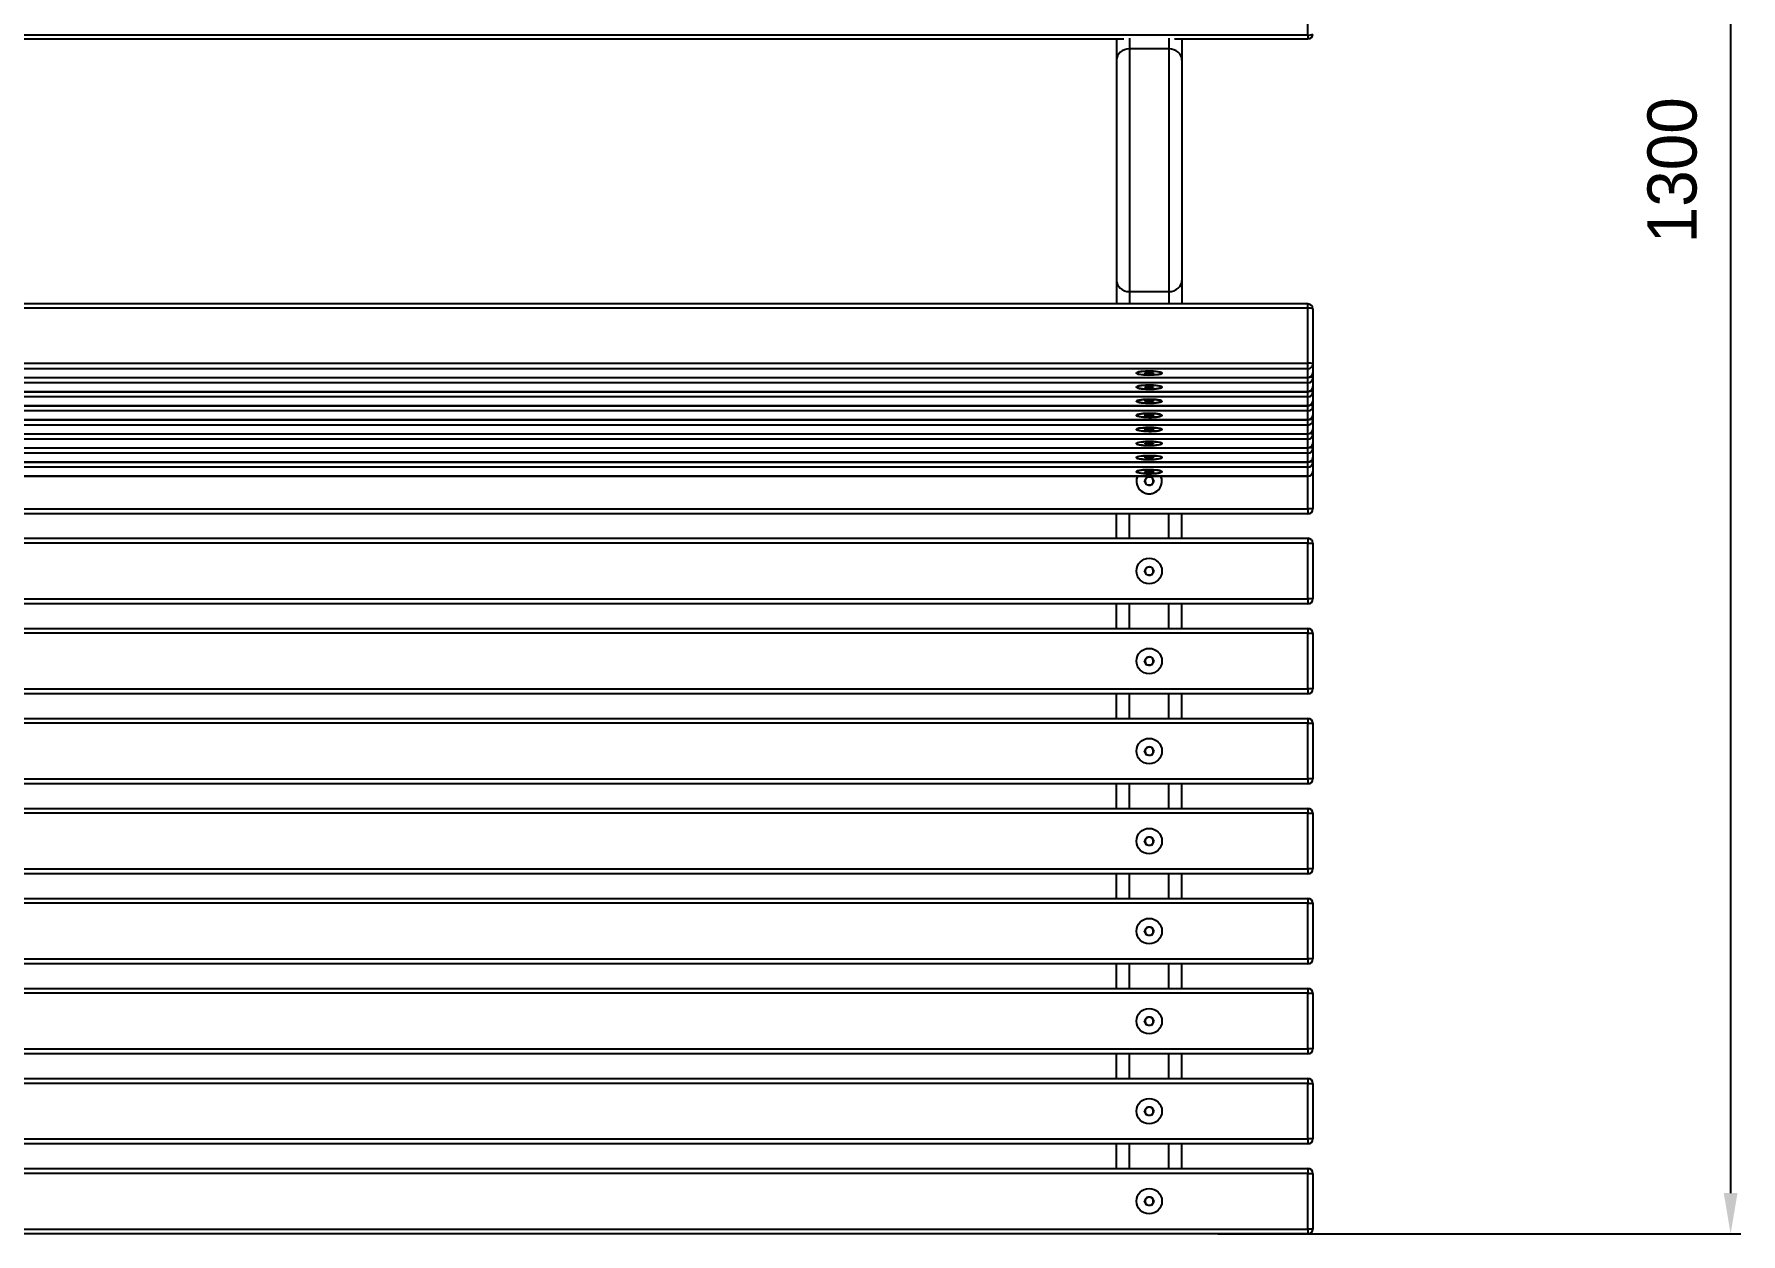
# Model space of a CAD drawing. Header units: millimetres. Extents: x 2692 to 8632, y -671 to 3529.
# Drawn here: x 3893 to 4936, y 734 to 1467 of the extents above; entities that cross this region are included whole.
import ezdxf

# ---------------------------------------------------------------- set-up
doc = ezdxf.new("R2010")
doc.units = ezdxf.units.MM
doc.header["$PDSIZE"] = -1
doc.layers.add('WYMIAR', color=96, linetype='Continuous')
doc.dimstyles.new('1-1', dxfattribs={"dimtxt": 30, "dimasz": 25, "dimexe": 6.25, "dimexo": 30, "dimgap": 20.625, "dimtad": 1, "dimdec": 1, "dimtxsty": 'Standard', "dimcen": 0, "dimclrd": 2, "dimclre": 2, "dimclrt": 2, "dimadec": 0, "dimazin": 0, "dimtfac": 1, "dimtdec": 1, "dimtmove": 0, "dimatfit": 3, "dimfxl": 0, "dimarcsym": 0})

# ---------------------------------------------------------------- blocks, each defined once
blk = doc.blocks.new('rzut')
for p, q in [((1187.1, 1612.1), (1187.1, 1645.7)), ((-606.9, 1612.1), (1187.1, 1612.1)), ((-606.9, 1609.6), (1074.7, 1609.6)), ((1070.1, 1609.6), (1070.1, 1596.7)), ((1078.1, 1610.1), (1078.1, 1603.6)), ((1102.1, 1610.1), (1102.1, 1603.6)), ((1105.5, 1609.6), (1187.1, 1609.6)), ((1110.1, 1609.6), (1110.1, 1596.7)), ((1187.1, 1612.1), (1187.1, 1609.6)), ((1070.1, 1596.7), (1070.1, 1462.1)), ((1102.1, 1603.6), (1078.1, 1603.6)), ((1078.1, 1603.6), (1078.1, 1455.2)), ((1102.1, 1603.6), (1102.1, 1455.2)), ((1110.1, 1596.7), (1110.1, 1462.1)), ((1070.1, 1462.1), (1070.1, 1447.7)), ((1110.1, 1462.1), (1110.1, 1447.7)), ((1102.1, 1455.2), (1078.1, 1455.2)), ((1078.1, 1455.2), (1078.1, 1447.7)), ((1102.1, 1455.2), (1102.1, 1447.7)), ((1187.1, 1447.7), (-606.9, 1447.7)), ((1187.1, 1445.1), (-606.9, 1445.1)), ((1187.1, 1445.1), (1187.1, 1447.7)), ((1187.1, 1411.5), (1187.1, 1445.1)), ((1190.1, 1444.7), (1190.1, 1411.1)), ((-606.9, 1411.5), (1187.1, 1411.5)), ((1187.1, 1408.1), (-606.9, 1408.1)), ((1187.1, 1408.1), (1187.1, 1411.5)), ((1187.1, 1402.8), (1187.1, 1408.1)), ((1190.1, 1411.1), (1190.1, 1405.8)), ((-606.9, 1402.8), (1187.1, 1402.8)), ((-606.9, 1402.8), (1187.1, 1402.8)), ((1187.1, 1399.5), (-606.9, 1399.5)), ((1087.6, 1405.7), (1090, 1405.9)), ((1087.6, 1405.2), (1087.6, 1405.7)), ((1087.6, 1405.7), (1087.6, 1405.2)), ((1090.1, 1405), (1087.6, 1405.2)), ((1087.6, 1397.1), (1090, 1397.3)), ((1090, 1405.9), (1092.6, 1405.7)), ((1090, 1397.3), (1092.6, 1397.1)), ((1090.1, 1405.9), (1090.1, 1405)), ((1092.6, 1405.2), (1090.1, 1405)), ((1090.1, 1397.3), (1090.1, 1396.4)), ((1092.6, 1405.7), (1092.6, 1405.2)), ((1187.1, 1402.8), (1187.1, 1402.8)), ((1187.1, 1399.5), (1187.1, 1402.8)), ((1187.1, 1394.2), (1187.1, 1399.5)), ((1190.1, 1405.8), (1190.1, 1402.5)), ((1190.1, 1402.5), (1190.1, 1397.1)), ((1190.1, 1397.1), (1190.1, 1393.9)), ((-606.9, 1394.2), (1187.1, 1394.2)), ((-606.9, 1394.1), (1187.1, 1394.1)), ((1187.1, 1390.9), (-606.9, 1390.9)), ((1087.6, 1396.6), (1087.6, 1397.1)), ((1087.6, 1397.1), (1087.6, 1396.6)), ((1090.1, 1396.4), (1087.6, 1396.6)), ((1087.6, 1388.5), (1090, 1388.7)), ((1087.6, 1388), (1087.6, 1388.5)), ((1087.6, 1388.5), (1087.6, 1388)), ((1090.1, 1387.8), (1087.6, 1388)), ((1090, 1388.7), (1092.6, 1388.5)), ((1092.6, 1396.6), (1090.1, 1396.4)), ((1090.1, 1388.7), (1090.1, 1387.8)), ((1092.6, 1388), (1090.1, 1387.8)), ((1092.6, 1397.1), (1092.6, 1396.6)), ((1092.6, 1388.5), (1092.6, 1388)), ((1187.1, 1394.1), (1187.1, 1394.2)), ((1187.1, 1390.9), (1187.1, 1394.1)), ((1187.1, 1385.6), (1187.1, 1390.9)), ((1190.1, 1393.9), (1190.1, 1388.5)), ((1190.1, 1388.5), (1190.1, 1385.3)), ((-606.9, 1385.6), (1187.1, 1385.6)), ((-606.9, 1385.5), (1187.1, 1385.5)), ((1187.1, 1382.3), (-606.9, 1382.3)), ((-606.9, 1377), (1187.1, 1377)), ((-606.9, 1376.9), (1187.1, 1376.9)), ((1087.6, 1379.9), (1090, 1380.1)), ((1087.6, 1379.4), (1087.6, 1379.9)), ((1087.6, 1379.9), (1087.6, 1379.4)), ((1090.1, 1379.2), (1087.6, 1379.4)), ((1090, 1380.1), (1092.6, 1379.9)), ((1090.1, 1380.1), (1090.1, 1379.2)), ((1092.6, 1379.4), (1090.1, 1379.2)), ((1092.6, 1379.9), (1092.6, 1379.4)), ((1187.1, 1385.5), (1187.1, 1385.6)), ((1187.1, 1382.3), (1187.1, 1385.5)), ((1187.1, 1377), (1187.1, 1382.3)), ((1187.1, 1376.9), (1187.1, 1377)), ((1187.1, 1373.7), (1187.1, 1376.9)), ((1190.1, 1385.3), (1190.1, 1379.9)), ((1190.1, 1379.9), (1190.1, 1376.7)), ((1190.1, 1376.7), (1190.1, 1371.3)), ((1187.1, 1373.7), (-606.9, 1373.7)), ((-606.9, 1368.4), (1187.1, 1368.4)), ((-606.9, 1368.3), (1187.1, 1368.3)), ((1087.6, 1371.3), (1090, 1371.5)), ((1087.6, 1370.8), (1087.6, 1371.3)), ((1087.6, 1371.3), (1087.6, 1370.8)), ((1090.1, 1370.6), (1087.6, 1370.8)), ((1090, 1371.5), (1092.6, 1371.3)), ((1090.1, 1371.5), (1090.1, 1370.6)), ((1092.6, 1370.8), (1090.1, 1370.6)), ((1092.6, 1371.3), (1092.6, 1370.8)), ((1187.1, 1368.4), (1187.1, 1373.7)), ((1187.1, 1368.3), (1187.1, 1368.4)), ((1187.1, 1365.1), (1187.1, 1368.3)), ((1190.1, 1371.3), (1190.1, 1368.1)), ((1190.1, 1368.1), (1190.1, 1362.7)), ((1187.1, 1365.1), (-606.9, 1365.1)), ((-606.9, 1359.8), (1187.1, 1359.8)), ((-606.9, 1359.7), (1187.1, 1359.7)), ((1187.1, 1356.5), (-606.9, 1356.5)), ((1087.6, 1362.6), (1090, 1362.9)), ((1087.6, 1362.7), (1087.6, 1362.2)), ((1087.6, 1362.2), (1087.6, 1362.6)), ((1090.1, 1362), (1087.6, 1362.2)), ((1090, 1362.9), (1092.6, 1362.7)), ((1090.1, 1362.9), (1090.1, 1362)), ((1092.6, 1362.2), (1090.1, 1362)), ((1092.6, 1362.7), (1092.6, 1362.2)), ((1187.1, 1359.8), (1187.1, 1365.1)), ((1187.1, 1359.7), (1187.1, 1359.8)), ((1187.1, 1356.5), (1187.1, 1359.7)), ((1187.1, 1351.2), (1187.1, 1356.5)), ((1190.1, 1362.7), (1190.1, 1359.4)), ((1190.1, 1359.4), (1190.1, 1354.1)), ((-606.9, 1351.2), (1187.1, 1351.2)), ((-606.9, 1351.1), (1187.1, 1351.1)), ((1187.1, 1347.9), (-606.9, 1347.9)), ((1087.6, 1354), (1090, 1354.3)), ((1087.6, 1354.1), (1087.6, 1353.6)), ((1087.6, 1353.6), (1087.6, 1354)), ((1090.1, 1353.4), (1087.6, 1353.6)), ((1087.6, 1345.4), (1090, 1345.7)), ((1087.6, 1345), (1087.6, 1345.4)), ((1087.6, 1345.4), (1087.6, 1345)), ((1090.1, 1344.8), (1087.6, 1345)), ((1090, 1354.3), (1092.6, 1354.1)), ((1090, 1345.7), (1092.6, 1345.5)), ((1090.1, 1354.3), (1090.1, 1353.4)), ((1092.6, 1353.6), (1090.1, 1353.4)), ((1090.1, 1345.7), (1090.1, 1344.8)), ((1092.6, 1345), (1090.1, 1344.8)), ((1092.6, 1354.1), (1092.6, 1353.6)), ((1092.6, 1345.5), (1092.6, 1345)), ((1187.1, 1351.1), (1187.1, 1351.2)), ((1187.1, 1347.9), (1187.1, 1351.1)), ((1187.1, 1342.6), (1187.1, 1347.9)), ((1190.1, 1354.1), (1190.1, 1350.8)), ((1190.1, 1350.8), (1190.1, 1345.5)), ((1190.1, 1345.5), (1190.1, 1322.5)), ((-606.9, 1342.6), (1187.1, 1342.6)), ((-606.9, 1342.5), (1187.1, 1342.5)), ((1087.2, 1339.7), (1088.8, 1342.1)), ((1088.5, 1337.1), (1087.2, 1339.7)), ((1091.4, 1336.9), (1088.5, 1337.1)), ((1088.8, 1342.1), (1091.7, 1341.9)), ((1093, 1339.4), (1091.4, 1336.9)), ((1091.7, 1341.9), (1093, 1339.4)), ((1187.1, 1342.5), (1187.1, 1342.6)), ((1187.1, 1322.5), (1187.1, 1342.5)), ((-606.9, 1322.5), (1187.1, 1322.5)), ((1187.1, 1319.5), (-606.9, 1319.5)), ((1070.1, 1304.5), (1070.1, 1319.5)), ((1078.1, 1304.5), (1078.1, 1319.5)), ((1102.1, 1304.5), (1102.1, 1319.5)), ((1110.1, 1304.5), (1110.1, 1319.5)), ((1190.1, 1322.5), (1187.1, 1322.5)), ((1187.1, 1322.5), (1187.1, 1319.5)), ((-606.9, 1304.5), (1187.1, 1304.5)), ((1187.1, 1304.5), (1187.1, 1301.5)), ((1187.1, 1301.5), (-606.9, 1301.5)), ((1187.1, 1301.5), (1190.1, 1301.5)), ((1187.1, 1267.5), (1187.1, 1301.5)), ((1190.1, 1301.5), (1190.1, 1267.5)), ((1087.2, 1284.7), (1088.8, 1287.1)), ((1088.5, 1282.1), (1087.2, 1284.7)), ((1088.8, 1287.1), (1091.7, 1286.9)), ((1093, 1284.4), (1091.4, 1281.9)), ((1091.7, 1286.9), (1093, 1284.4)), ((1091.4, 1281.9), (1088.5, 1282.1)), ((-606.9, 1267.5), (1187.1, 1267.5)), ((1187.1, 1264.5), (-606.9, 1264.5)), ((1070.1, 1249.5), (1070.1, 1264.5)), ((1078.1, 1249.5), (1078.1, 1264.5)), ((1102.1, 1249.5), (1102.1, 1264.5)), ((1110.1, 1249.5), (1110.1, 1264.5)), ((1190.1, 1267.5), (1187.1, 1267.5)), ((1187.1, 1267.5), (1187.1, 1264.5)), ((-606.9, 1249.5), (1187.1, 1249.5)), ((1187.1, 1246.5), (-606.9, 1246.5)), ((1187.1, 1249.5), (1187.1, 1246.5)), ((1187.1, 1246.5), (1190.1, 1246.5)), ((1187.1, 1212.5), (1187.1, 1246.5)), ((1190.1, 1246.5), (1190.1, 1212.5)), ((1087.2, 1229.7), (1088.8, 1232.1)), ((1088.8, 1232.1), (1091.7, 1231.9)), ((1091.7, 1231.9), (1093, 1229.4)), ((1088.5, 1227.1), (1087.2, 1229.7)), ((1091.4, 1226.9), (1088.5, 1227.1)), ((1093, 1229.4), (1091.4, 1226.9)), ((-606.9, 1212.5), (1187.1, 1212.5)), ((1187.1, 1209.5), (-606.9, 1209.5)), ((1070.1, 1194.5), (1070.1, 1209.5)), ((1078.1, 1194.5), (1078.1, 1209.5)), ((1102.1, 1194.5), (1102.1, 1209.5)), ((1110.1, 1194.5), (1110.1, 1209.5)), ((1190.1, 1212.5), (1187.1, 1212.5)), ((1187.1, 1212.5), (1187.1, 1209.5)), ((-606.9, 1194.5), (1187.1, 1194.5)), ((1187.1, 1191.5), (-606.9, 1191.5)), ((1187.1, 1194.5), (1187.1, 1191.5)), ((1187.1, 1191.5), (1190.1, 1191.5)), ((1187.1, 1157.5), (1187.1, 1191.5)), ((1190.1, 1191.5), (1190.1, 1157.5)), ((1087.2, 1174.7), (1088.8, 1177.1)), ((1088.5, 1172.1), (1087.2, 1174.7)), ((1091.4, 1171.9), (1088.5, 1172.1)), ((1088.8, 1177.1), (1091.7, 1176.9)), ((1093, 1174.4), (1091.4, 1171.9)), ((1091.7, 1176.9), (1093, 1174.4)), ((-606.9, 1157.5), (1187.1, 1157.5)), ((1190.1, 1157.5), (1187.1, 1157.5)), ((1187.1, 1157.5), (1187.1, 1154.5)), ((1187.1, 1154.5), (-606.9, 1154.5)), ((1070.1, 1139.5), (1070.1, 1154.5)), ((1078.1, 1139.5), (1078.1, 1154.5)), ((1102.1, 1139.5), (1102.1, 1154.5)), ((1110.1, 1139.5), (1110.1, 1154.5)), ((-606.9, 1139.5), (1187.1, 1139.5)), ((1187.1, 1136.5), (-606.9, 1136.5)), ((1187.1, 1139.5), (1187.1, 1136.5)), ((1187.1, 1136.5), (1190.1, 1136.5)), ((1187.1, 1102.5), (1187.1, 1136.5)), ((1190.1, 1136.5), (1190.1, 1102.5)), ((1087.2, 1119.7), (1088.8, 1122.1)), ((1088.5, 1117.1), (1087.2, 1119.7)), ((1091.4, 1116.9), (1088.5, 1117.1)), ((1088.8, 1122.1), (1091.7, 1121.9)), ((1093, 1119.4), (1091.4, 1116.9)), ((1091.7, 1121.9), (1093, 1119.4)), ((-606.9, 1102.5), (1187.1, 1102.5)), ((1187.1, 1099.5), (-606.9, 1099.5)), ((1070.1, 1084.5), (1070.1, 1099.5)), ((1078.1, 1084.5), (1078.1, 1099.5)), ((1102.1, 1084.5), (1102.1, 1099.5)), ((1110.1, 1084.5), (1110.1, 1099.5)), ((1190.1, 1102.5), (1187.1, 1102.5)), ((1187.1, 1102.5), (1187.1, 1099.5)), ((-606.9, 1084.5), (1187.1, 1084.5)), ((1187.1, 1084.5), (1187.1, 1081.5)), ((1187.1, 1081.5), (-606.9, 1081.5)), ((1187.1, 1081.5), (1190.1, 1081.5)), ((1187.1, 1047.5), (1187.1, 1081.5)), ((1190.1, 1081.5), (1190.1, 1047.5)), ((1087.2, 1064.7), (1088.8, 1067.1)), ((1088.5, 1062.1), (1087.2, 1064.7)), ((1088.8, 1067.1), (1091.7, 1066.9)), ((1093, 1064.4), (1091.4, 1061.9)), ((1091.7, 1066.9), (1093, 1064.4)), ((1091.4, 1061.9), (1088.5, 1062.1)), ((-606.9, 1047.5), (1187.1, 1047.5)), ((1187.1, 1044.5), (-606.9, 1044.5)), ((1070.1, 1029.5), (1070.1, 1044.5)), ((1078.1, 1029.5), (1078.1, 1044.5)), ((1102.1, 1029.5), (1102.1, 1044.5)), ((1110.1, 1029.5), (1110.1, 1044.5)), ((1190.1, 1047.5), (1187.1, 1047.5)), ((1187.1, 1047.5), (1187.1, 1044.5)), ((-606.9, 1029.5), (1187.1, 1029.5)), ((1187.1, 1026.5), (-606.9, 1026.5)), ((1187.1, 1029.5), (1187.1, 1026.5)), ((1187.1, 1026.5), (1190.1, 1026.5)), ((1187.1, 992.5), (1187.1, 1026.5)), ((1190.1, 1026.5), (1190.1, 992.5)), ((1087.2, 1009.7), (1088.8, 1012.1)), ((1088.8, 1012.1), (1091.7, 1011.9)), ((1091.7, 1011.9), (1093, 1009.4)), ((1088.5, 1007.1), (1087.2, 1009.7)), ((1091.4, 1006.9), (1088.5, 1007.1)), ((1093, 1009.4), (1091.4, 1006.9)), ((-606.9, 992.5), (1187.1, 992.5)), ((1190.1, 992.5), (1187.1, 992.5)), ((1187.1, 992.5), (1187.1, 989.5)), ((1187.1, 989.5), (-606.9, 989.5)), ((1070.1, 974.5), (1070.1, 989.5)), ((1078.1, 974.5), (1078.1, 989.5)), ((1102.1, 974.5), (1102.1, 989.5)), ((1110.1, 974.5), (1110.1, 989.5)), ((-606.9, 974.5), (1187.1, 974.5)), ((1187.1, 971.5), (-606.9, 971.5)), ((1187.1, 974.5), (1187.1, 971.5)), ((1187.1, 971.5), (1190.1, 971.5)), ((1187.1, 937.5), (1187.1, 971.5)), ((1190.1, 971.5), (1190.1, 937.5)), ((1087.2, 954.7), (1088.8, 957.1)), ((1088.5, 952.1), (1087.2, 954.7)), ((1091.4, 951.9), (1088.5, 952.1)), ((1088.8, 957.1), (1091.7, 956.9)), ((1093, 954.4), (1091.4, 951.9)), ((1091.7, 956.9), (1093, 954.4)), ((-606.9, 937.5), (1187.1, 937.5)), ((1187.1, 934.5), (-606.9, 934.5)), ((1070.1, 919.5), (1070.1, 934.5)), ((1078.1, 919.5), (1078.1, 934.5)), ((1102.1, 919.5), (1102.1, 934.5)), ((1110.1, 919.5), (1110.1, 934.5)), ((1190.1, 937.5), (1187.1, 937.5)), ((1187.1, 937.5), (1187.1, 934.5)), ((-606.9, 919.5), (1187.1, 919.5)), ((1187.1, 919.5), (1187.1, 916.5)), ((1187.1, 916.5), (-606.9, 916.5)), ((1187.1, 916.5), (1190.1, 916.5)), ((1187.1, 882.5), (1187.1, 916.5)), ((1190.1, 916.5), (1190.1, 882.5)), ((1087.2, 899.7), (1088.8, 902.1)), ((1088.5, 897.1), (1087.2, 899.7)), ((1091.4, 896.9), (1088.5, 897.1)), ((1088.8, 902.1), (1091.7, 901.9)), ((1093, 899.4), (1091.4, 896.9)), ((1091.7, 901.9), (1093, 899.4)), ((-606.9, 882.5), (1187.1, 882.5)), ((1187.1, 879.5), (-606.9, 879.5)), ((1190.1, 882.5), (1187.1, 882.5)), ((1187.1, 882.5), (1187.1, 879.5))]:
    blk.add_line(p, q)
at = {"flags": 128}
for points in [[(1082.3, 1405.4), (1082.5, 1405.2), (1083.1, 1404.9), (1084, 1404.7), (1085.2, 1404.5), (1086.6, 1404.4), (1088.1, 1404.3), (1089.8, 1404.2), (1091.5, 1404.3), (1093.1, 1404.3), (1094.6, 1404.5), (1095.8, 1404.6), (1096.8, 1404.8), (1097.5, 1405.1), (1097.8, 1405.3), (1097.8, 1405.6), (1097.4, 1405.9), (1096.7, 1406.1), (1095.6, 1406.3), (1094.3, 1406.5), (1092.8, 1406.6), (1091.2, 1406.7), (1089.5, 1406.7), (1087.9, 1406.6), (1086.3, 1406.5), (1084.9, 1406.4), (1083.8, 1406.2), (1083, 1405.9), (1082.5, 1405.7), (1082.3, 1405.4)], [(1090.1, 1406.7), (1091.8, 1406.6), (1093.4, 1406.6), (1094.8, 1406.4), (1096, 1406.2), (1097, 1406), (1097.6, 1405.8), (1097.9, 1405.5), (1097.8, 1405.3), (1097.3, 1405), (1096.5, 1404.8), (1095.4, 1404.6), (1094.1, 1404.4), (1092.6, 1404.3), (1090.9, 1404.2), (1089.2, 1404.2), (1087.6, 1404.3), (1086.1, 1404.4), (1084.7, 1404.6), (1083.6, 1404.8), (1082.9, 1405), (1082.4, 1405.3), (1082.3, 1405.5), (1082.6, 1405.8), (1083.2, 1406), (1084.2, 1406.2), (1085.4, 1406.4), (1086.8, 1406.6), (1088.4, 1406.6), (1090.1, 1406.7)], [(1082.3, 1396.8), (1082.5, 1396.6), (1083.1, 1396.3), (1084, 1396.1), (1085.2, 1395.9), (1086.6, 1395.8), (1088.1, 1395.7), (1089.8, 1395.6), (1091.5, 1395.6), (1093.1, 1395.7), (1094.6, 1395.8), (1095.8, 1396), (1096.8, 1396.2), (1097.5, 1396.5), (1097.8, 1396.7), (1097.8, 1397), (1097.4, 1397.3), (1096.7, 1397.5), (1095.6, 1397.7), (1094.3, 1397.9), (1092.8, 1398), (1091.2, 1398.1), (1089.5, 1398.1), (1087.9, 1398), (1086.3, 1397.9), (1084.9, 1397.8), (1083.8, 1397.6), (1083, 1397.3), (1082.5, 1397.1), (1082.3, 1396.8)], [(1090.1, 1398.1), (1091.8, 1398), (1093.4, 1398), (1094.8, 1397.8), (1096, 1397.6), (1097, 1397.4), (1097.6, 1397.2), (1097.9, 1396.9), (1097.8, 1396.6), (1097.3, 1396.4), (1096.5, 1396.2), (1095.4, 1396), (1094.1, 1395.8), (1092.6, 1395.7), (1090.9, 1395.6), (1089.2, 1395.6), (1087.6, 1395.7), (1086.1, 1395.8), (1084.7, 1396), (1083.6, 1396.2), (1082.9, 1396.4), (1082.4, 1396.6), (1082.3, 1396.9), (1082.6, 1397.2), (1083.2, 1397.4), (1084.2, 1397.6), (1085.4, 1397.8), (1086.8, 1398), (1088.4, 1398), (1090.1, 1398.1)], [(1082.3, 1388.2), (1082.5, 1388), (1083.1, 1387.7), (1084, 1387.5), (1085.2, 1387.3), (1086.6, 1387.2), (1088.1, 1387.1), (1089.8, 1387), (1091.5, 1387), (1093.1, 1387.1), (1094.6, 1387.2), (1095.8, 1387.4), (1096.8, 1387.6), (1097.5, 1387.9), (1097.8, 1388.1), (1097.8, 1388.4), (1097.4, 1388.7), (1096.7, 1388.9), (1095.6, 1389.1), (1094.3, 1389.3), (1092.8, 1389.4), (1091.2, 1389.4), (1089.5, 1389.5), (1087.9, 1389.4), (1086.3, 1389.3), (1084.9, 1389.2), (1083.8, 1389), (1083, 1388.7), (1082.5, 1388.5), (1082.3, 1388.2)], [(1090.1, 1389.5), (1091.8, 1389.4), (1093.4, 1389.3), (1094.8, 1389.2), (1096, 1389), (1097, 1388.8), (1097.6, 1388.6), (1097.9, 1388.3), (1097.8, 1388), (1097.3, 1387.8), (1096.5, 1387.6), (1095.4, 1387.4), (1094.1, 1387.2), (1092.6, 1387.1), (1090.9, 1387), (1089.2, 1387), (1087.6, 1387.1), (1086.1, 1387.2), (1084.7, 1387.4), (1083.6, 1387.6), (1082.9, 1387.8), (1082.4, 1388), (1082.3, 1388.3), (1082.6, 1388.6), (1083.2, 1388.8), (1084.2, 1389), (1085.4, 1389.2), (1086.8, 1389.3), (1088.4, 1389.4), (1090.1, 1389.5)], [(1082.3, 1379.6), (1082.5, 1379.4), (1083.1, 1379.1), (1084, 1378.9), (1085.2, 1378.7), (1086.6, 1378.6), (1088.1, 1378.5), (1089.8, 1378.4), (1091.5, 1378.4), (1093.1, 1378.5), (1094.6, 1378.6), (1095.8, 1378.8), (1096.8, 1379), (1097.5, 1379.3), (1097.8, 1379.5), (1097.8, 1379.8), (1097.4, 1380), (1096.7, 1380.3), (1095.6, 1380.5), (1094.3, 1380.7), (1092.8, 1380.8), (1091.2, 1380.8), (1089.5, 1380.9), (1087.9, 1380.8), (1086.3, 1380.7), (1084.9, 1380.6), (1083.8, 1380.4), (1083, 1380.1), (1082.5, 1379.9), (1082.3, 1379.6)], [(1090.1, 1380.9), (1091.8, 1380.8), (1093.4, 1380.7), (1094.8, 1380.6), (1096, 1380.4), (1097, 1380.2), (1097.6, 1380), (1097.9, 1379.7), (1097.8, 1379.4), (1097.3, 1379.2), (1096.5, 1379), (1095.4, 1378.8), (1094.1, 1378.6), (1092.6, 1378.5), (1090.9, 1378.4), (1089.2, 1378.4), (1087.6, 1378.5), (1086.1, 1378.6), (1084.7, 1378.8), (1083.6, 1379), (1082.9, 1379.2), (1082.4, 1379.4), (1082.3, 1379.7), (1082.6, 1380), (1083.2, 1380.2), (1084.2, 1380.4), (1085.4, 1380.6), (1086.8, 1380.7), (1088.4, 1380.8), (1090.1, 1380.9)], [(1090.1, 1372.3), (1091.8, 1372.2), (1093.4, 1372.1), (1094.8, 1372), (1096, 1371.8), (1097, 1371.6), (1097.6, 1371.4), (1097.9, 1371.1), (1097.8, 1370.8), (1097.3, 1370.6), (1096.5, 1370.4), (1095.4, 1370.1), (1094.1, 1370), (1092.6, 1369.9), (1090.9, 1369.8), (1089.2, 1369.8), (1087.6, 1369.9), (1086.1, 1370), (1084.7, 1370.1), (1083.6, 1370.4), (1082.9, 1370.6), (1082.4, 1370.8), (1082.3, 1371.1), (1082.6, 1371.4), (1083.2, 1371.6), (1084.2, 1371.8), (1085.4, 1372), (1086.8, 1372.1), (1088.4, 1372.2), (1090.1, 1372.3)], [(1082.3, 1371), (1082.5, 1370.8), (1083.1, 1370.5), (1084, 1370.3), (1085.2, 1370.1), (1086.6, 1369.9), (1088.1, 1369.9), (1089.8, 1369.8), (1091.5, 1369.8), (1093.1, 1369.9), (1094.6, 1370), (1095.8, 1370.2), (1096.8, 1370.4), (1097.5, 1370.7), (1097.8, 1370.9), (1097.8, 1371.2), (1097.4, 1371.4), (1096.7, 1371.7), (1095.6, 1371.9), (1094.3, 1372.1), (1092.8, 1372.2), (1091.2, 1372.2), (1089.5, 1372.2), (1087.9, 1372.2), (1086.3, 1372.1), (1084.9, 1371.9), (1083.8, 1371.8), (1083, 1371.5), (1082.5, 1371.3), (1082.3, 1371)], [(1082.3, 1362.4), (1082.5, 1362.1), (1083.1, 1361.9), (1084, 1361.7), (1085.2, 1361.5), (1086.6, 1361.3), (1088.1, 1361.3), (1089.8, 1361.2), (1091.5, 1361.2), (1093.1, 1361.3), (1094.6, 1361.4), (1095.8, 1361.6), (1096.8, 1361.8), (1097.5, 1362.1), (1097.8, 1362.3), (1097.8, 1362.6), (1097.4, 1362.8), (1096.7, 1363.1), (1095.6, 1363.3), (1094.3, 1363.4), (1092.8, 1363.6), (1091.2, 1363.6), (1089.5, 1363.6), (1087.9, 1363.6), (1086.3, 1363.5), (1084.9, 1363.3), (1083.8, 1363.1), (1083, 1362.9), (1082.5, 1362.7), (1082.3, 1362.4)], [(1090.1, 1363.6), (1091.8, 1363.6), (1093.4, 1363.5), (1094.8, 1363.4), (1096, 1363.2), (1097, 1363), (1097.6, 1362.8), (1097.9, 1362.5), (1097.8, 1362.2), (1097.3, 1362), (1096.5, 1361.7), (1095.4, 1361.5), (1094.1, 1361.4), (1092.6, 1361.3), (1090.9, 1361.2), (1089.2, 1361.2), (1087.6, 1361.3), (1086.1, 1361.4), (1084.7, 1361.5), (1083.6, 1361.7), (1082.9, 1362), (1082.4, 1362.2), (1082.3, 1362.5), (1082.6, 1362.8), (1083.2, 1363), (1084.2, 1363.2), (1085.4, 1363.4), (1086.8, 1363.5), (1088.4, 1363.6), (1090.1, 1363.6)], [(1082.3, 1353.8), (1082.5, 1353.5), (1083.1, 1353.3), (1084, 1353.1), (1085.2, 1352.9), (1086.6, 1352.7), (1088.1, 1352.6), (1089.8, 1352.6), (1091.5, 1352.6), (1093.1, 1352.7), (1094.6, 1352.8), (1095.8, 1353), (1096.8, 1353.2), (1097.5, 1353.5), (1097.8, 1353.7), (1097.8, 1354), (1097.4, 1354.2), (1096.7, 1354.5), (1095.6, 1354.7), (1094.3, 1354.8), (1092.8, 1355), (1091.2, 1355), (1089.5, 1355), (1087.9, 1355), (1086.3, 1354.9), (1084.9, 1354.7), (1083.8, 1354.5), (1083, 1354.3), (1082.5, 1354.1), (1082.3, 1353.8)], [(1090.1, 1355), (1091.8, 1355), (1093.4, 1354.9), (1094.8, 1354.8), (1096, 1354.6), (1097, 1354.4), (1097.6, 1354.2), (1097.9, 1353.9), (1097.8, 1353.6), (1097.3, 1353.4), (1096.5, 1353.1), (1095.4, 1352.9), (1094.1, 1352.8), (1092.6, 1352.7), (1090.9, 1352.6), (1089.2, 1352.6), (1087.6, 1352.7), (1086.1, 1352.8), (1084.7, 1352.9), (1083.6, 1353.1), (1082.9, 1353.4), (1082.4, 1353.6), (1082.3, 1353.9), (1082.6, 1354.2), (1083.2, 1354.4), (1084.2, 1354.6), (1085.4, 1354.8), (1086.8, 1354.9), (1088.4, 1355), (1090.1, 1355)], [(1082.3, 1345.2), (1082.5, 1344.9), (1083.1, 1344.7), (1084, 1344.5), (1085.2, 1344.3), (1086.6, 1344.1), (1088.1, 1344), (1089.8, 1344), (1091.5, 1344), (1093.1, 1344.1), (1094.6, 1344.2), (1095.8, 1344.4), (1096.8, 1344.6), (1097.5, 1344.9), (1097.8, 1345.1), (1097.8, 1345.4), (1097.4, 1345.6), (1096.7, 1345.9), (1095.6, 1346.1), (1094.3, 1346.2), (1092.8, 1346.4), (1091.2, 1346.4), (1089.5, 1346.4), (1087.9, 1346.4), (1086.3, 1346.3), (1084.9, 1346.1), (1083.8, 1345.9), (1083, 1345.7), (1082.5, 1345.5), (1082.3, 1345.2)], [(1090.1, 1346.4), (1091.8, 1346.4), (1093.4, 1346.3), (1094.8, 1346.2), (1096, 1346), (1097, 1345.8), (1097.6, 1345.5), (1097.9, 1345.3), (1097.8, 1345), (1097.3, 1344.8), (1096.5, 1344.5), (1095.4, 1344.3), (1094.1, 1344.2), (1092.6, 1344.1), (1090.9, 1344), (1089.2, 1344), (1087.6, 1344.1), (1086.1, 1344.2), (1084.7, 1344.3), (1083.6, 1344.5), (1082.9, 1344.8), (1082.4, 1345), (1082.3, 1345.3), (1082.6, 1345.5), (1083.2, 1345.8), (1084.2, 1346), (1085.4, 1346.2), (1086.8, 1346.3), (1088.4, 1346.4), (1090.1, 1346.4)]]:
    blk.add_lwpolyline(points, dxfattribs=at)
for centre in [(1090.1, 1284.5), (1090.1, 1229.5), (1090.1, 1174.5), (1090.1, 1119.5), (1090.1, 1064.5), (1090.1, 1009.5), (1090.1, 954.5), (1090.1, 899.5)]:
    blk.add_circle(centre, 7.78)
for centre, radius, start, end in [((1187.1, 1612.6), 3, 270, 0), ((1187.8, 1617.2), 5.2, 261.9097, 295.8722), ((1187.1, 1444.7), 3, 0, 90), ((1187.8, 1440), 5.2, 64.1268, 98.0916), ((1187.8, 1406.4), 5.2, 64.1268, 98.0916), ((1187.1, 1411.1), 2.98, 269.6486, 359.6413), ((1187.1, 1405.8), 3, 270, 0), ((1187.1, 1405.8), 2.98, 269.6482, 359.6416), ((1187.1, 1402.5), 2.98, 269.6491, 359.6407), ((1187.1, 1397.1), 3, 270, 0), ((1187.1, 1397.2), 2.98, 269.6486, 359.6413), ((1188.4, 1399.7), 3.25, 58.1598, 98.6359), ((1187.1, 1393.9), 2.98, 269.6482, 359.6416), ((1187.1, 1388.5), 3, 270, 0), ((1187.1, 1388.6), 2.98, 269.6486, 359.6413), ((1188.4, 1391.1), 3.25, 58.1624, 98.6348), ((1187.1, 1385.3), 2.98, 269.6482, 359.6416), ((1187.1, 1379.9), 3, 270, 0), ((1187.1, 1380), 2.98, 269.6491, 359.6407), ((1187.1, 1376.7), 2.98, 269.6482, 359.6416), ((1188.5, 1382.7), 3.08, 57.9038, 97.4655), ((1188.5, 1374), 3.08, 57.9026, 97.4667), ((1187.1, 1371.3), 3, 270, 0), ((1187.1, 1371.4), 2.98, 269.6482, 359.641), ((1187.1, 1368.1), 2.98, 269.6486, 359.6413), ((1188.5, 1365.4), 3.08, 57.9024, 97.4683), ((1187.1, 1362.7), 3, 270, 0), ((1187.1, 1362.8), 2.98, 269.6482, 359.6416), ((1187.1, 1359.5), 2.98, 269.6486, 359.6413), ((1188.4, 1356.7), 3.25, 58.1598, 98.6359), ((1187.1, 1354.1), 3, 270, 0), ((1187.1, 1354.1), 2.98, 269.6482, 359.6416), ((1187.1, 1350.9), 2.98, 269.6491, 359.6407), ((1187.1, 1345.5), 3, 270, 0), ((1187.1, 1345.5), 2.98, 269.6486, 359.6413), ((1188.5, 1348.2), 3.08, 57.901, 97.4681), ((1090.1, 1339.5), 7.78, 157.3076, 22.6924), ((1090.1, 1339.5), 7.78, 157.3076, 270), ((1090.1, 1339.5), 2.51, 146.8424, 206.8424), ((1090.1, 1339.5), 2.51, 206.8424, 266.8424), ((1090.1, 1339.5), 2.51, 86.8424, 146.8424), ((1090.1, 1339.5), 2.51, 266.8424, 326.8424), ((1090.1, 1339.5), 7.78, 270, 22.6924), ((1090.1, 1339.5), 2.51, 26.8424, 86.8424), ((1090.1, 1339.5), 2.51, 326.8424, 26.8424), ((1187.1, 1322.5), 3, 270, 0), ((1187.1, 1301.5), 3, 0, 90), ((1090.1, 1284.5), 2.51, 146.8424, 206.8424), ((1090.1, 1284.5), 2.51, 206.8424, 266.8424), ((1090.1, 1284.5), 2.51, 86.8424, 146.8424), ((1090.1, 1284.5), 2.51, 266.8424, 326.8424), ((1090.1, 1284.5), 2.51, 26.8424, 86.8424), ((1090.1, 1284.5), 2.51, 326.8424, 26.8424), ((1187.1, 1267.5), 3, 270, 0), ((1187.1, 1246.5), 3, 0, 90), ((1090.1, 1229.5), 2.51, 146.8424, 206.8424), ((1090.1, 1229.5), 2.51, 86.8424, 146.8424), ((1090.1, 1229.5), 2.51, 26.8424, 86.8424), ((1090.1, 1229.5), 2.51, 326.8424, 26.8424), ((1090.1, 1229.5), 2.51, 206.8424, 266.8424), ((1090.1, 1229.5), 2.51, 266.8424, 326.8424), ((1187.1, 1212.5), 3, 270, 0), ((1187.1, 1191.5), 3, 0, 90), ((1090.1, 1174.5), 2.51, 146.8424, 206.8424), ((1090.1, 1174.5), 2.51, 206.8424, 266.8424), ((1090.1, 1174.5), 2.51, 86.8424, 146.8424), ((1090.1, 1174.5), 2.51, 266.8424, 326.8424), ((1090.1, 1174.5), 2.51, 26.8424, 86.8424), ((1090.1, 1174.5), 2.51, 326.8424, 26.8424), ((1187.1, 1157.5), 3, 270, 0), ((1187.1, 1136.5), 3, 0, 90), ((1090.1, 1119.5), 2.51, 146.8424, 206.8424), ((1090.1, 1119.5), 2.51, 206.8424, 266.8424), ((1090.1, 1119.5), 2.51, 86.8424, 146.8424), ((1090.1, 1119.5), 2.51, 266.8424, 326.8424), ((1090.1, 1119.5), 2.51, 26.8424, 86.8424), ((1090.1, 1119.5), 2.51, 326.8424, 26.8424), ((1187.1, 1102.5), 3, 270, 0), ((1187.1, 1081.5), 3, 0, 90), ((1090.1, 1064.5), 2.51, 146.8424, 206.8424), ((1090.1, 1064.5), 2.51, 86.8424, 146.8424), ((1090.1, 1064.5), 2.51, 26.8424, 86.8424), ((1090.1, 1064.5), 2.51, 326.8424, 26.8424), ((1090.1, 1064.5), 2.51, 206.8424, 266.8424), ((1090.1, 1064.5), 2.51, 266.8424, 326.8424), ((1187.1, 1047.5), 3, 270, 0), ((1187.1, 1026.5), 3, 0, 90), ((1090.1, 1009.5), 2.51, 86.8424, 146.8424), ((1090.1, 1009.5), 2.51, 26.8424, 86.8424), ((1090.1, 1009.5), 2.51, 146.8424, 206.8424), ((1090.1, 1009.5), 2.51, 206.8424, 266.8424), ((1090.1, 1009.5), 2.51, 266.8424, 326.8424), ((1090.1, 1009.5), 2.51, 326.8424, 26.8424), ((1187.1, 992.5), 3, 270, 0), ((1187.1, 971.5), 3, 0, 90), ((1090.1, 954.5), 2.51, 146.8424, 206.8424), ((1090.1, 954.5), 2.51, 206.8424, 266.8424), ((1090.1, 954.5), 2.51, 86.8424, 146.8424), ((1090.1, 954.5), 2.51, 266.8424, 326.8424), ((1090.1, 954.5), 2.51, 26.8424, 86.8424), ((1090.1, 954.5), 2.51, 326.8424, 26.8424), ((1187.1, 937.5), 3, 270, 0), ((1187.1, 916.5), 3, 0, 90), ((1090.1, 899.5), 2.51, 146.8424, 206.8424), ((1090.1, 899.5), 2.51, 206.8424, 266.8424), ((1090.1, 899.5), 2.51, 86.8424, 146.8424), ((1090.1, 899.5), 2.51, 266.8424, 326.8424), ((1090.1, 899.5), 2.51, 26.8424, 86.8424), ((1090.1, 899.5), 2.51, 326.8424, 26.8424), ((1187.1, 882.5), 3, 270, 0)]:
    blk.add_arc(centre, radius, start, end)
for centre, start_param, end_param in [((1078.1, 1596.7), 1.570796, 3.141593), ((1078.1, 1596.7), 1.570796, 3.141593), ((1102.1, 1596.7), 0, 1.570796), ((1102.1, 1596.7), 0, 1.570796), ((1078.1, 1462.1), 3.141593, 4.712389), ((1078.1, 1462.1), 3.141593, 4.712389), ((1102.1, 1462.1), 4.712389, 6.283185), ((1102.1, 1462.1), 4.712389, 6.283185)]:
    blk.add_ellipse(centre, major_axis=(8, 0), ratio=0.854081, start_param=start_param, end_param=end_param)
blk = doc.blocks.new('*D8')
at = {"layer": 'Defpoints', "color": 0}
for p in [(4586.4, 2033.6), (4586.4, 733.8), (4929.6, 733.8)]:
    blk.add_point(p, dxfattribs=at)
at = {"layer": 'WYMIAR', "color": 2, "lineweight": -2}
for p, q in [((4616.4, 2033.6), (4935.9, 2033.6)), ((4929.6, 2008.6), (4929.6, 758.8)), ((4616.4, 733.8), (4935.9, 733.8))]:
    blk.add_line(p, q, dxfattribs=at)
at = {"layer": 'WYMIAR', "color": 2}
for points in [[(4925.4, 2008.6), (4933.8, 2008.6), (4929.6, 2033.6)], [(4925.4, 758.8), (4933.8, 758.8), (4929.6, 733.8)]]:
    blk.add_solid(points, dxfattribs=at)
at = {"layer": 'WYMIAR', "color": 2, "insert": (4894, 1383.7), "char_height": 30, "attachment_point": 5, "rotation": 90}
blk.add_mtext('1300', dxfattribs=at)

msp = doc.modelspace()

# ---------------------------------------------------------------- block references
msp.add_blockref('rzut', (3484.33, -145.68))

# ---------------------------------------------------------------- dimensions: what is measured, and where the dimension line sits
at = {"layer": 'WYMIAR'}
dim = msp.add_linear_dim(base=(4929.61, 733.84), p1=(4586.42, 2033.58), p2=(4586.42, 733.84), angle=90, text='1300', dimstyle='1-1', dxfattribs=at)
dim.commit()
dim.dimension.update_dxf_attribs({"geometry": '*D8', "text_midpoint": (4893.98, 1383.71)})

doc.saveas('drawing.dxf')
